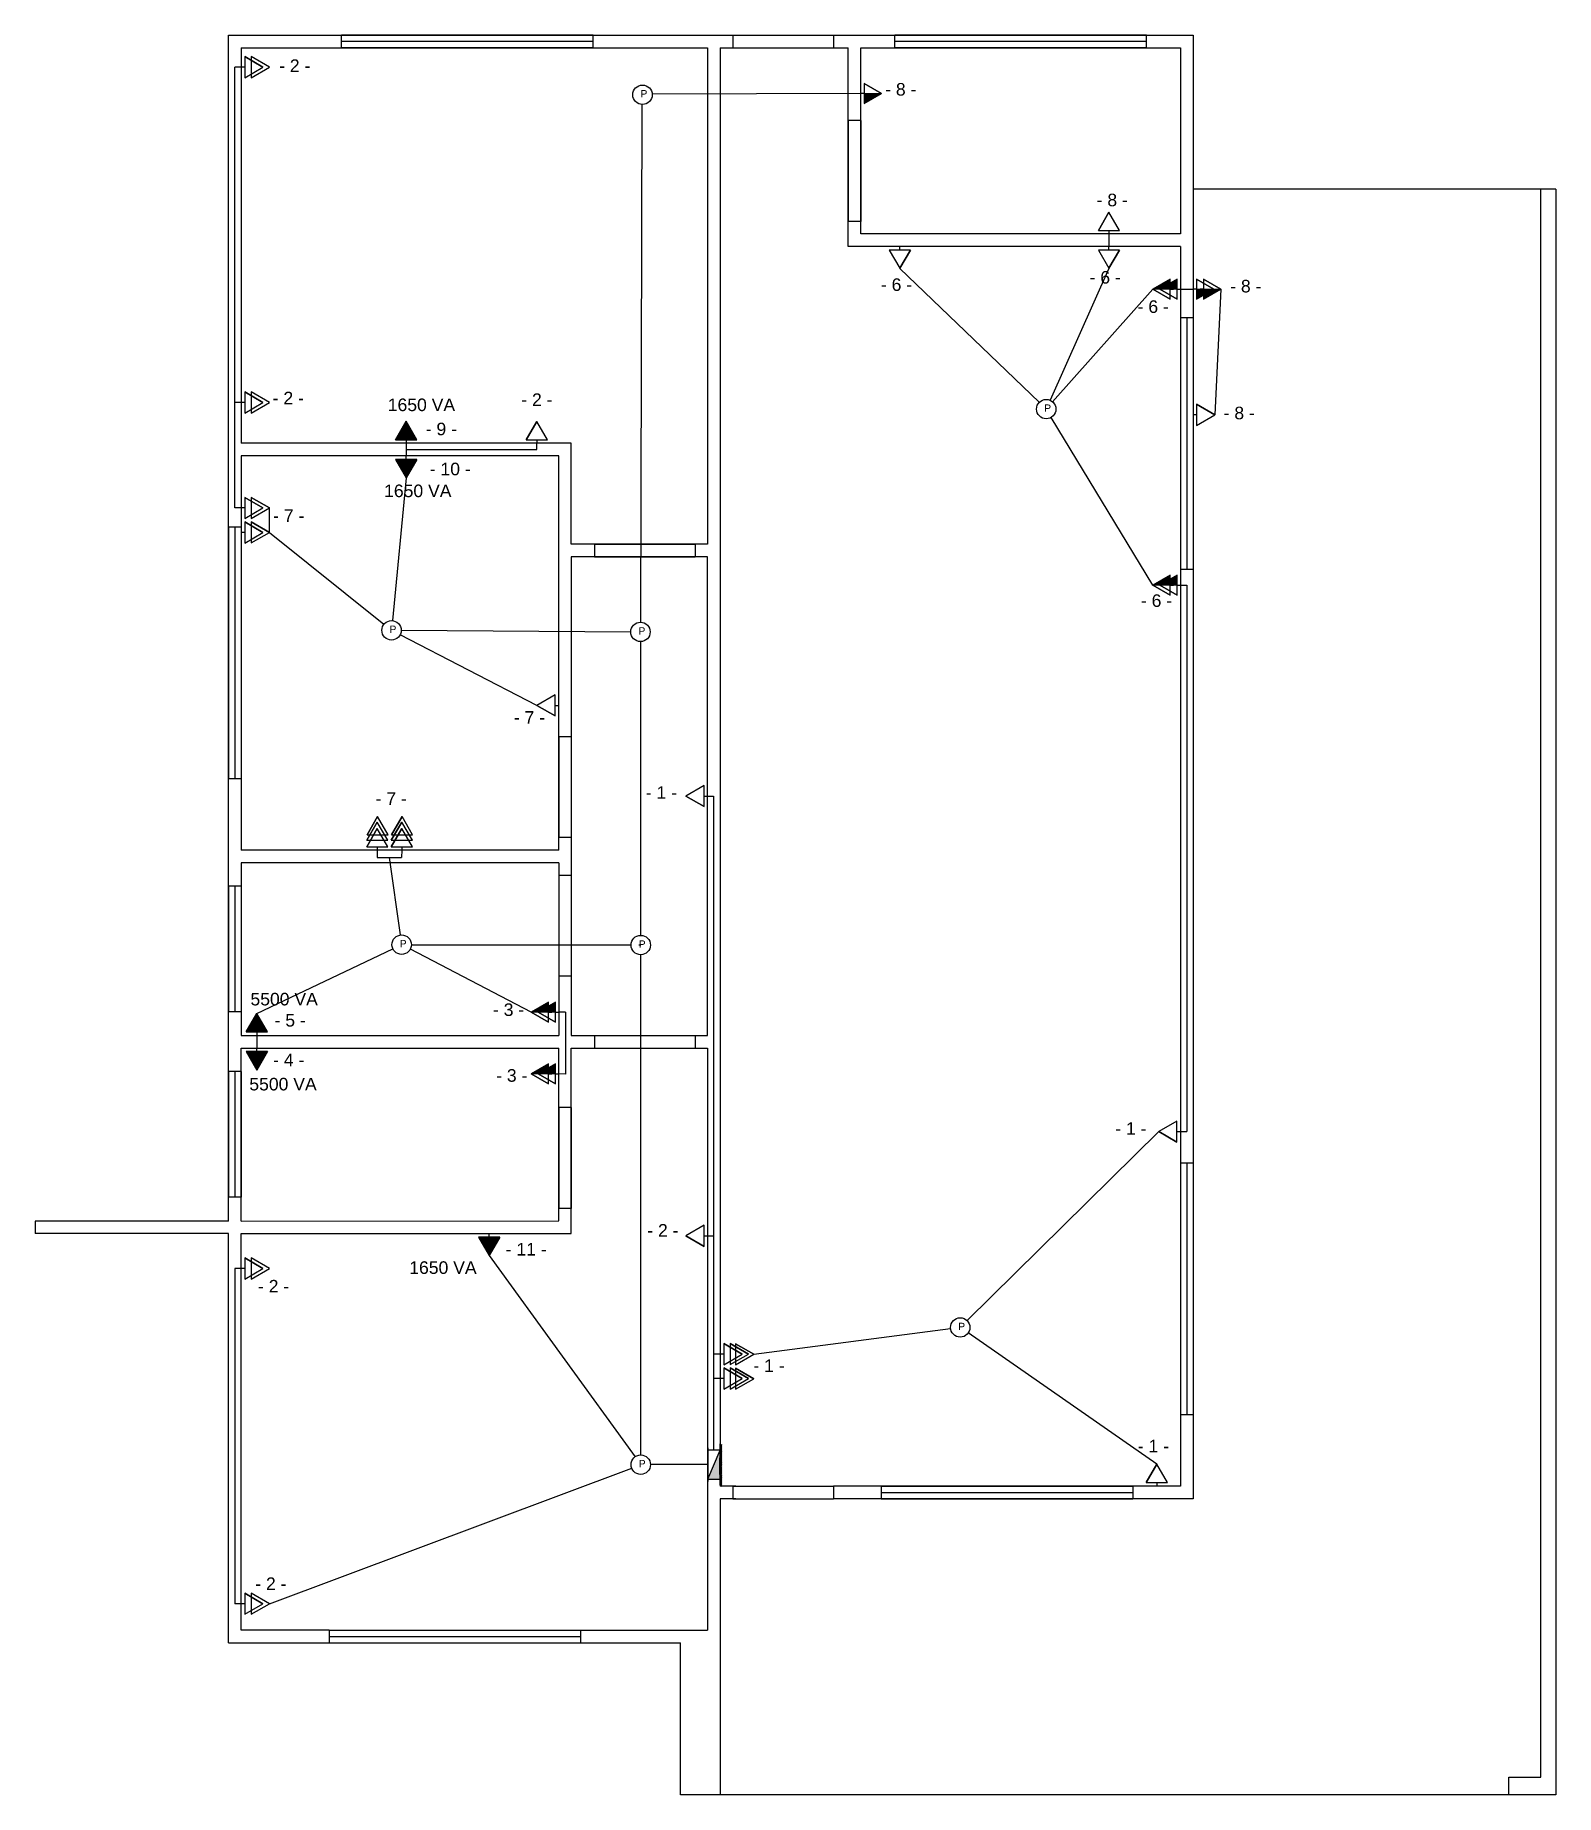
# Model space of a CAD drawing. Header units: millimetres. Extents: x 1750.3 to 1762.4, y 1618.3 to 1632.3.
import ezdxf

# ---------------------------------------------------------------- set-up
doc = ezdxf.new("R2010")
doc.units = ezdxf.units.MM
for name, color, linetype in [('ARQ-BASE', 9, 'Continuous'), ('ELE-CX_PASSAGEM', 9, 'Continuous'), ('ELE-ELETRODUTOS', 4, 'Continuous'), ('ELE-QUADROS', 9, 'Continuous'), ('ELE-TEXTOS', 2, 'Continuous'), ('ELE-TUE', 9, 'Continuous'), ('ELE-TUG', 9, 'Continuous')]:
    doc.layers.add(name, color=color, linetype=linetype)
doc.styles.get("Standard").update_dxf_attribs({"font": 'Arial.ttf'})

# ---------------------------------------------------------------- blocks, each defined once
blk = doc.blocks.new('quadro geral de luz e força')
for p, q in [((0.1, 0), (-3.7, -6.7)), ((0, 0), (170.7, 0)), ((4, 0), (0.2, -6.7)), ((8.4, 0), (4.6, -6.7)), ((12.2, 0), (8.4, -6.7)), ((17.1, 0), (13.3, -6.7)), ((153.9, 51.3), (15.7, 51.3)), ((21, 0), (17.2, -6.7)), ((25.4, 0), (21.6, -6.7)), ((24.9, 51.3), (24.9, 0)), ((24.9, 51.3), (144.7, 0)), ((24.9, 0), (144.7, 0)), ((29.2, 0), (25.4, -6.7)), ((33.9, 0), (30.1, -6.7)), ((37.7, 0), (33.9, -6.7)), ((42.1, 0), (38.3, -6.7)), ((46, 0), (42.2, -6.7)), ((44.7, 1.1), (113.2, 1.1)), ((50.9, 0), (47.1, -6.7)), ((54.7, 0), (50.9, -6.7)), ((59.1, 0), (55.3, -6.7)), ((63, 0), (59.2, -6.7)), ((67.8, 0), (64, -6.7)), ((71.7, 0), (67.9, -6.7)), ((76.1, 0), (72.3, -6.7)), ((79.9, 0), (76.1, -6.7)), ((84.8, 0), (81, -6.7)), ((88.7, 0), (84.9, -6.7)), ((93.1, 0), (89.3, -6.7)), ((96.9, 0), (93.1, -6.7)), ((101.6, 0), (97.8, -6.7)), ((105.4, 0), (101.6, -6.7)), ((109.8, 0), (106, -6.7)), ((113.7, 0), (109.9, -6.7)), ((118.6, 0), (114.8, -6.7)), ((122.4, 0), (118.6, -6.7)), ((126.8, 0), (123, -6.7)), ((130.7, 0), (126.9, -6.7)), ((135.2, 0), (131.4, -6.7)), ((139.6, 0), (135.8, -6.7)), ((143.5, 0), (139.7, -6.7)), ((148.3, 0), (144.5, -6.7)), ((144.7, 0), (144.7, 51.3)), ((152.2, 0), (148.4, -6.7)), ((156.6, 0), (152.8, -6.7)), ((160.5, 0), (156.7, -6.7)), ((165.2, 0), (161.4, -6.7)), ((169.6, 0), (165.8, -6.7))]:
    blk.add_line(p, q)
blk.add_solid([(24.9, 0), (24.9, 51.3), (144.7, 0)])
blk = doc.blocks.new('tom_baixa')
for p, q in [((15.3, 0), (0, 0)), ((94.6, 0), (15.3, 45.8)), ((15.3, 45.8), (94.6, 0)), ((94.6, 0), (15.3, 45.8)), ((15.3, 45.8), (15.3, -45.8)), ((15.3, -45.8), (94.6, 0))]:
    blk.add_line(p, q)
blk = doc.blocks.new('tomada de luz a meio a altura')
for p, q in [((15.3, 0), (0, 0)), ((15.3, 45.8), (15.3, -45.8)), ((94.6, 0), (15.3, 45.8)), ((94.6, 0), (15.3, 45.8)), ((15.3, 45.8), (94.6, 0)), ((15.3, -45.8), (94.6, 0)), ((15.3, 0), (94.6, 0))]:
    blk.add_line(p, q)
blk.add_solid([(15.3, 0), (15.3, -45.8), (94.6, 0)])
blk = doc.blocks.new('tomada de luz alta')
for p, q in [((15.3, 0), (0, 0)), ((15.3, 45.8), (15.3, -45.8)), ((94.6, 0), (15.3, 45.8)), ((94.6, 0), (15.3, 45.8)), ((15.3, 45.8), (94.6, 0)), ((15.3, -45.8), (94.6, 0)), ((15.3, 0), (94.6, 0))]:
    blk.add_line(p, q)
for points in [[(15.3, 45.8), (15.3, 0), (94.6, 0)], [(15.3, 0), (15.3, -45.8), (94.6, 0)]]:
    blk.add_solid(points)
blk = doc.blocks.new('caixa de passagem no teto')
blk.add_circle((0, 0), 49.8)
at = {"insert": (-9.8, 23.8), "char_height": 37.4, "attachment_point": 1}
blk.add_mtext_dynamic_manual_height_columns('P', width=37.361, gutter_width=186.8, heights=[41.9], dxfattribs=at)

msp = doc.modelspace()

# ---------------------------------------------------------------- linework, layer by layer
at = {"layer": 'ARQ-BASE'}
for p, q in [((1751.822, 1622.835), (1751.822, 1632.266)), ((1751.822, 1632.266), (1759.493, 1632.266)), ((1751.922, 1632.166), (1755.632, 1632.166)), ((1751.922, 1632.166), (1751.922, 1629.02)), ((1752.721, 1632.166), (1752.721, 1632.266)), ((1754.721, 1632.266), (1752.721, 1632.266)), ((1754.721, 1632.216), (1752.721, 1632.216)), ((1754.721, 1632.166), (1752.721, 1632.166)), ((1754.721, 1632.166), (1754.721, 1632.266)), ((1755.632, 1632.166), (1755.632, 1628.218)), ((1755.732, 1632.166), (1756.75, 1632.166)), ((1755.732, 1632.166), (1755.732, 1620.727)), ((1755.832, 1632.266), (1755.832, 1632.166)), ((1755.832, 1632.266), (1756.633, 1632.266)), ((1755.832, 1632.166), (1756.633, 1632.166)), ((1756.633, 1632.266), (1756.633, 1632.166)), ((1756.633, 1632.266), (1756.633, 1632.166)), ((1756.75, 1630.585), (1756.75, 1632.166)), ((1756.85, 1632.166), (1759.393, 1632.166)), ((1756.85, 1630.685), (1756.85, 1632.166)), ((1757.122, 1632.166), (1757.122, 1632.266)), ((1759.122, 1632.266), (1757.122, 1632.266)), ((1759.122, 1632.216), (1757.122, 1632.216)), ((1759.122, 1632.166), (1757.122, 1632.166)), ((1759.122, 1632.166), (1759.122, 1632.266)), ((1759.393, 1632.166), (1759.393, 1630.685)), ((1759.493, 1632.266), (1759.493, 1620.627)), ((1756.85, 1631.586), (1756.75, 1631.586)), ((1756.85, 1631.586), (1756.75, 1631.586)), ((1756.75, 1631.586), (1756.75, 1630.785)), ((1756.85, 1631.586), (1756.85, 1630.785)), ((1762.258, 1631.042), (1759.493, 1631.042)), ((1762.258, 1618.412), (1762.258, 1631.042)), ((1762.378, 1631.042), (1762.258, 1631.042)), ((1762.378, 1631.042), (1762.378, 1618.272)), ((1756.85, 1630.785), (1756.75, 1630.785)), ((1756.85, 1630.785), (1756.75, 1630.785)), ((1759.393, 1630.685), (1756.85, 1630.685)), ((1759.393, 1630.585), (1756.75, 1630.585)), ((1759.393, 1630.585), (1759.393, 1620.727)), ((1759.493, 1630.017), (1759.393, 1630.017)), ((1759.393, 1630.017), (1759.393, 1628.017)), ((1759.443, 1630.017), (1759.443, 1628.017)), ((1759.493, 1630.017), (1759.493, 1628.017)), ((1754.548, 1629.02), (1751.922, 1629.02)), ((1754.548, 1628.218), (1754.548, 1629.02)), ((1751.922, 1628.92), (1751.922, 1625.784)), ((1754.448, 1628.92), (1751.922, 1628.92)), ((1754.448, 1625.784), (1754.448, 1628.92)), ((1751.922, 1628.352), (1751.822, 1628.352)), ((1751.822, 1628.352), (1751.822, 1626.352)), ((1751.872, 1628.352), (1751.872, 1626.352)), ((1751.922, 1628.352), (1751.922, 1626.352)), ((1755.632, 1628.218), (1754.548, 1628.218)), ((1755.632, 1628.118), (1754.548, 1628.118)), ((1754.548, 1628.118), (1754.548, 1624.311)), ((1754.731, 1628.218), (1754.731, 1628.118)), ((1754.731, 1628.218), (1755.532, 1628.218)), ((1754.731, 1628.118), (1755.532, 1628.118)), ((1755.532, 1628.218), (1755.532, 1628.118)), ((1755.632, 1624.311), (1755.632, 1628.118)), ((1759.493, 1628.017), (1759.393, 1628.017)), ((1754.548, 1626.685), (1754.448, 1626.685)), ((1754.548, 1626.685), (1754.448, 1626.685)), ((1754.448, 1626.685), (1754.448, 1625.884)), ((1754.548, 1626.685), (1754.548, 1625.884)), ((1751.922, 1626.352), (1751.822, 1626.352)), ((1754.548, 1625.884), (1754.448, 1625.884)), ((1754.548, 1625.884), (1754.448, 1625.884)), ((1754.448, 1625.784), (1751.922, 1625.784)), ((1751.922, 1625.684), (1751.922, 1624.311)), ((1754.448, 1625.684), (1751.922, 1625.684)), ((1754.448, 1625.684), (1754.448, 1624.311)), ((1754.548, 1625.584), (1754.448, 1625.584)), ((1754.448, 1625.584), (1754.448, 1624.783)), ((1754.548, 1625.584), (1754.448, 1625.584)), ((1754.548, 1625.584), (1754.548, 1624.783)), ((1751.822, 1625.498), (1751.822, 1624.498)), ((1751.922, 1625.498), (1751.822, 1625.498)), ((1751.872, 1625.498), (1751.872, 1624.498)), ((1751.922, 1625.498), (1751.922, 1624.498)), ((1754.548, 1624.783), (1754.448, 1624.783)), ((1751.922, 1624.498), (1751.822, 1624.498)), ((1751.922, 1624.311), (1754.448, 1624.311)), ((1751.922, 1622.835), (1751.922, 1624.211)), ((1751.922, 1624.211), (1754.448, 1624.211)), ((1754.448, 1622.836), (1754.448, 1624.211)), ((1754.548, 1624.311), (1755.632, 1624.311)), ((1754.548, 1622.736), (1754.548, 1624.211)), ((1754.548, 1624.211), (1755.632, 1624.211)), ((1754.731, 1624.311), (1754.731, 1624.211)), ((1754.731, 1624.311), (1755.532, 1624.311)), ((1754.731, 1624.211), (1755.532, 1624.211)), ((1755.532, 1624.311), (1755.532, 1624.211)), ((1755.632, 1624.211), (1755.632, 1619.582)), ((1751.822, 1624.025), (1751.822, 1623.025)), ((1751.922, 1624.025), (1751.822, 1624.025)), ((1751.872, 1624.025), (1751.872, 1623.025)), ((1751.922, 1624.025), (1751.922, 1623.025)), ((1754.548, 1623.737), (1754.448, 1623.737)), ((1754.548, 1623.737), (1754.448, 1623.737)), ((1754.448, 1623.737), (1754.448, 1622.936)), ((1754.548, 1623.737), (1754.548, 1622.936)), ((1759.493, 1623.295), (1759.393, 1623.295)), ((1759.393, 1623.295), (1759.393, 1621.295)), ((1759.443, 1623.295), (1759.443, 1621.295)), ((1759.493, 1623.295), (1759.493, 1621.295)), ((1751.922, 1623.025), (1751.822, 1623.025)), ((1754.548, 1622.936), (1754.448, 1622.936)), ((1754.548, 1622.936), (1754.448, 1622.936)), ((1751.822, 1622.835), (1750.284, 1622.835)), ((1750.284, 1622.835), (1750.284, 1622.735)), ((1751.922, 1622.835), (1754.448, 1622.836)), ((1751.822, 1622.735), (1750.284, 1622.735)), ((1751.822, 1619.482), (1751.822, 1622.735)), ((1751.922, 1622.735), (1754.548, 1622.736)), ((1751.922, 1619.582), (1751.922, 1622.735)), ((1759.493, 1621.295), (1759.393, 1621.295)), ((1755.856, 1620.727), (1755.732, 1620.727)), ((1755.832, 1620.727), (1756.633, 1620.727)), ((1755.832, 1620.727), (1755.832, 1620.627)), ((1759.393, 1620.727), (1756.633, 1620.727)), ((1756.633, 1620.727), (1756.633, 1620.627)), ((1757.013, 1620.727), (1757.013, 1620.627)), ((1757.013, 1620.727), (1759.013, 1620.727)), ((1759.013, 1620.727), (1759.013, 1620.627)), ((1755.732, 1620.627), (1755.732, 1618.273)), ((1755.856, 1620.627), (1755.732, 1620.627)), ((1755.832, 1620.627), (1756.633, 1620.627)), ((1759.493, 1620.627), (1756.633, 1620.627)), ((1757.013, 1620.677), (1759.013, 1620.677)), ((1757.013, 1620.627), (1759.013, 1620.627)), ((1752.621, 1619.582), (1751.922, 1619.582)), ((1752.621, 1619.582), (1752.621, 1619.482)), ((1752.621, 1619.582), (1754.621, 1619.582)), ((1754.621, 1619.582), (1754.621, 1619.482)), ((1754.621, 1619.582), (1755.632, 1619.582)), ((1751.822, 1619.482), (1752.621, 1619.482)), ((1752.621, 1619.532), (1754.621, 1619.532)), ((1752.621, 1619.482), (1754.621, 1619.482)), ((1754.621, 1619.482), (1755.417, 1619.482)), ((1755.417, 1618.273), (1755.417, 1619.482)), ((1762.003, 1618.273), (1762.003, 1618.412)), ((1762.003, 1618.412), (1762.258, 1618.412)), ((1755.732, 1618.273), (1755.417, 1618.273)), ((1762.003, 1618.273), (1755.732, 1618.273)), ((1762.378, 1618.272), (1762.003, 1618.272))]:
    msp.add_line(p, q, dxfattribs=at)
at = {"layer": 'ELE-ELETRODUTOS'}
for p, q in [((1751.872, 1628.506), (1751.872, 1632.011)), ((1751.922, 1632.011), (1751.872, 1632.011)), ((1756.85, 1631.803), (1755.191, 1631.796)), ((1755.1, 1627.597), (1755.112, 1631.715)), ((1758.824, 1630.685), (1758.824, 1630.585)), ((1757.161, 1630.411), (1758.269, 1629.346)), ((1758.824, 1630.411), (1758.356, 1629.363)), ((1759.173, 1630.247), (1758.376, 1629.35)), ((1759.393, 1630.247), (1759.493, 1630.247)), ((1759.714, 1630.247), (1759.667, 1629.246)), ((1751.922, 1629.345), (1751.872, 1629.345)), ((1759.173, 1627.891), (1758.365, 1629.226)), ((1753.235, 1629.02), (1753.235, 1628.92)), ((1753.235, 1628.97), (1754.274, 1628.97)), ((1754.274, 1628.97), (1754.274, 1629.02)), ((1753.235, 1628.745), (1753.125, 1627.61)), ((1751.922, 1628.506), (1751.872, 1628.506)), ((1752.147, 1628.311), (1752.147, 1628.506)), ((1752.147, 1628.311), (1752.147, 1628.311)), ((1752.147, 1628.311), (1753.058, 1627.582)), ((1759.393, 1627.891), (1759.443, 1627.891)), ((1759.443, 1627.891), (1759.443, 1623.546)), ((1754.274, 1626.936), (1753.187, 1627.498)), ((1753.195, 1627.533), (1755.021, 1627.521)), ((1755.1, 1625.108), (1755.1, 1627.443)), ((1755.632, 1626.215), (1755.678, 1626.215)), ((1755.678, 1626.215), (1755.678, 1621.014)), ((1753.005, 1625.784), (1753.003, 1625.727)), ((1753.003, 1625.727), (1753.197, 1625.727)), ((1753.1, 1625.727), (1753.188, 1625.11)), ((1753.2, 1625.784), (1753.197, 1625.727)), ((1753.276, 1625.033), (1755.023, 1625.033)), ((1755.085, 1625.033), (1755.1, 1625.033)), ((1752.048, 1624.486), (1753.129, 1625)), ((1754.228, 1624.497), (1753.268, 1624.997)), ((1755.1, 1620.976), (1755.1, 1624.953)), ((1754.502, 1624.495), (1754.448, 1624.497)), ((1754.502, 1624.495), (1754.502, 1624.003)), ((1752.048, 1624.311), (1752.048, 1624.211)), ((1754.502, 1624.003), (1754.448, 1624.006)), ((1759.22, 1623.546), (1757.696, 1622.044)), ((1759.393, 1623.546), (1759.443, 1623.546)), ((1755.632, 1622.718), (1755.678, 1622.718)), ((1753.895, 1622.561), (1755.055, 1620.961)), ((1751.872, 1622.458), (1751.872, 1619.792)), ((1751.922, 1622.458), (1751.872, 1622.458)), ((1755.999, 1621.776), (1757.564, 1621.98)), ((1759.205, 1620.901), (1757.704, 1621.945)), ((1755.732, 1621.777), (1755.678, 1621.777)), ((1755.732, 1621.583), (1755.678, 1621.583)), ((1752.147, 1619.792), (1755.028, 1620.871)), ((1755.632, 1620.898), (1755.177, 1620.898)), ((1751.922, 1619.792), (1751.872, 1619.792))]:
    msp.add_line(p, q, dxfattribs=at)
at = {"layer": 'ELE-TUG'}
for p, q in [((1752.147, 1632.011), (1752.001, 1632.095)), ((1752.001, 1632.095), (1752.001, 1631.927)), ((1752.001, 1631.927), (1752.147, 1632.011)), ((1752.147, 1629.345), (1752.001, 1629.429)), ((1752.001, 1629.429), (1752.001, 1629.261)), ((1752.001, 1629.261), (1752.147, 1629.345)), ((1752.147, 1628.506), (1752.001, 1628.59)), ((1752.001, 1628.59), (1752.147, 1628.506)), ((1752.147, 1628.506), (1752.001, 1628.59)), ((1752.001, 1628.59), (1752.001, 1628.422)), ((1752.001, 1628.422), (1752.147, 1628.506)), ((1752.147, 1628.311), (1752.001, 1628.395)), ((1752.001, 1628.395), (1752.147, 1628.311)), ((1752.147, 1628.311), (1752.001, 1628.395)), ((1752.001, 1628.395), (1752.001, 1628.228)), ((1752.001, 1628.228), (1752.147, 1628.311)), ((1753.005, 1626.008), (1752.921, 1625.863)), ((1752.921, 1625.863), (1753.005, 1626.008)), ((1753.005, 1626.008), (1752.921, 1625.863)), ((1753.007, 1626.052), (1752.923, 1625.906)), ((1752.923, 1625.906), (1753.007, 1626.052)), ((1753.007, 1626.052), (1752.923, 1625.906)), ((1753.089, 1625.863), (1753.005, 1626.008)), ((1753.091, 1625.906), (1753.007, 1626.052)), ((1753.2, 1626.008), (1753.116, 1625.863)), ((1753.116, 1625.863), (1753.2, 1626.008)), ((1753.2, 1626.008), (1753.116, 1625.863)), ((1753.202, 1626.052), (1753.118, 1625.906)), ((1753.118, 1625.906), (1753.202, 1626.052)), ((1753.202, 1626.052), (1753.118, 1625.906)), ((1753.284, 1625.863), (1753.2, 1626.008)), ((1753.286, 1625.906), (1753.202, 1626.052)), ((1752.921, 1625.863), (1753.089, 1625.863)), ((1752.923, 1625.906), (1753.091, 1625.906)), ((1753.116, 1625.863), (1753.284, 1625.863)), ((1753.118, 1625.906), (1753.286, 1625.906)), ((1752.147, 1622.458), (1752.001, 1622.542)), ((1752.001, 1622.542), (1752.001, 1622.374)), ((1752.001, 1622.374), (1752.147, 1622.458)), ((1755.956, 1621.777), (1755.81, 1621.861)), ((1755.81, 1621.861), (1755.956, 1621.777)), ((1755.956, 1621.777), (1755.81, 1621.861)), ((1755.81, 1621.861), (1755.81, 1621.694)), ((1755.999, 1621.776), (1755.854, 1621.86)), ((1755.854, 1621.86), (1755.999, 1621.776)), ((1755.999, 1621.776), (1755.854, 1621.86)), ((1755.854, 1621.86), (1755.854, 1621.692)), ((1755.81, 1621.694), (1755.956, 1621.777)), ((1755.956, 1621.583), (1755.81, 1621.667)), ((1755.81, 1621.667), (1755.956, 1621.583)), ((1755.956, 1621.583), (1755.81, 1621.667)), ((1755.81, 1621.667), (1755.81, 1621.499)), ((1755.854, 1621.692), (1755.999, 1621.776)), ((1755.999, 1621.581), (1755.854, 1621.665)), ((1755.854, 1621.665), (1755.999, 1621.581)), ((1755.999, 1621.581), (1755.854, 1621.665)), ((1755.854, 1621.665), (1755.854, 1621.497)), ((1755.81, 1621.499), (1755.956, 1621.583)), ((1755.854, 1621.497), (1755.999, 1621.581)), ((1752.147, 1619.792), (1752.001, 1619.876)), ((1752.001, 1619.876), (1752.001, 1619.709)), ((1752.001, 1619.709), (1752.147, 1619.792))]:
    msp.add_line(p, q, dxfattribs=at)

# ---------------------------------------------------------------- block references
at = {"layer": 'ELE-CX_PASSAGEM', "xscale": 0.001551112726298487, "yscale": 0.001551112726298487, "zscale": 0.001551112726298487}
for p in [(1755.114, 1631.792), (1758.325, 1629.292), (1753.118, 1627.533), (1755.098, 1627.52), (1753.199, 1625.033), (1755.1, 1625.03), (1757.641, 1621.989), (1755.1, 1620.898)]:
    msp.add_blockref('caixa de passagem no teto', p, dxfattribs=at)
at = {"layer": 'ELE-QUADROS', "xscale": 0.001933639608146573, "yscale": 0.001933639608146573, "zscale": 0.001933639608146573, "rotation": 90}
msp.add_blockref('quadro geral de luz e força', (1755.732, 1620.734), dxfattribs=at)
at = {"layer": 'ELE-TUE', "xscale": 0.001851299836197638, "yscale": 0.001851299836197638, "zscale": 0.001851299836197638}
for p, rotation in [((1753.235, 1629.02), 90), ((1753.235, 1628.92), 270), ((1752.048, 1624.311), 90), ((1752.048, 1624.211), 270), ((1753.895, 1622.736), 270)]:
    msp.add_blockref('tomada de luz alta', p, dxfattribs=dict(at, rotation=rotation))
at = {"layer": 'ELE-TUG'}
for name, p, xscale, yscale, zscale in [('tom_baixa', (1751.922, 1632.011), 0.001833791766397145, 0.001833791766397145, 0.001833791766397145), ('tomada de luz a meio a altura', (1756.85, 1631.803), 0.001737203707036955, 0.001737203707036955, 0.001737203707036955), ('tomada de luz a meio a altura', (1759.493, 1630.247), 0.001737203707036955, 0.001737203707036955, 0.001737203707036955), ('tomada de luz a meio a altura', (1759.549, 1630.247), 0.001737203707036955, 0.001737203707036955, 0.001737203707036955), ('tom_baixa', (1751.922, 1629.345), 0.001833791766397145, 0.001833791766397145, 0.001833791766397145), ('tom_baixa', (1759.493, 1629.246), 0.001833791766397145, 0.001833791766397145, 0.001833791766397145), ('tom_baixa', (1751.922, 1628.506), 0.001833791766397145, 0.001833791766397145, 0.001833791766397145), ('tom_baixa', (1751.922, 1628.311), 0.001833791766397145, 0.001833791766397145, 0.001833791766397145), ('tom_baixa', (1751.922, 1622.458), 0.001833791766397145, 0.001833791766397145, 0.001833791766397145), ('tom_baixa', (1755.732, 1621.777), 0.001833791766397145, 0.001833791766397145, 0.001833791766397145), ('tom_baixa', (1755.732, 1621.583), 0.001833791766397145, 0.001833791766397145, 0.001833791766397145), ('tom_baixa', (1751.922, 1619.792), 0.001833791766397145, 0.001833791766397145, 0.001833791766397145)]:
    msp.add_blockref(name, p, dxfattribs=dict(at, xscale=xscale, yscale=yscale, zscale=zscale))
for name, p, xscale, yscale, zscale, rotation in [('tom_baixa', (1758.824, 1630.685), 0.001833791766397145, 0.001833791766397145, 0.001833791766397145, 89.99999999999999), ('tom_baixa', (1757.161, 1630.585), 0.001833791766397145, 0.001833791766397145, 0.001833791766397145, 270), ('tom_baixa', (1758.824, 1630.585), 0.001833791766397145, 0.001833791766397145, 0.001833791766397145, 270), ('tomada de luz a meio a altura', (1759.338, 1630.247), 0.001737203707036955, 0.001737203707036955, 0.001737203707036955, 180), ('tomada de luz a meio a altura', (1759.393, 1630.247), 0.001737203707036955, 0.001737203707036955, 0.001737203707036955, 180), ('tom_baixa', (1754.274, 1629.02), 0.001833791766397145, 0.001833791766397145, 0.001833791766397145, 90), ('tomada de luz a meio a altura', (1759.338, 1627.891), 0.001737203707036955, 0.001737203707036955, 0.001737203707036955, 180), ('tomada de luz a meio a altura', (1759.393, 1627.891), 0.001737203707036955, 0.001737203707036955, 0.001737203707036955, 180), ('tom_baixa', (1754.448, 1626.936), 0.001833791766397145, 0.001833791766397145, 0.001833791766397145, 180), ('tom_baixa', (1755.632, 1626.215), 0.001833791766397145, 0.001833791766397145, 0.001833791766397145, 180), ('tom_baixa', (1753.005, 1625.784), 0.001833791766397145, 0.001833791766397145, 0.001833791766397145, 90), ('tom_baixa', (1753.2, 1625.784), 0.001833791766397145, 0.001833791766397145, 0.001833791766397145, 90), ('tomada de luz a meio a altura', (1754.392, 1624.497), 0.001737203707036955, 0.001737203707036955, 0.001737203707036955, 180), ('tomada de luz a meio a altura', (1754.448, 1624.497), 0.001737203707036955, 0.001737203707036955, 0.001737203707036955, 180), ('tomada de luz a meio a altura', (1754.392, 1624.006), 0.001737203707036955, 0.001737203707036955, 0.001737203707036955, 180), ('tomada de luz a meio a altura', (1754.448, 1624.006), 0.001737203707036955, 0.001737203707036955, 0.001737203707036955, 180), ('tom_baixa', (1759.393, 1623.546), 0.001833791766397145, 0.001833791766397145, 0.001833791766397145, 180), ('tom_baixa', (1755.632, 1622.718), 0.001833791766397145, 0.001833791766397145, 0.001833791766397145, 180), ('tom_baixa', (1759.205, 1620.727), 0.001833791766397145, 0.001833791766397145, 0.001833791766397145, 90)]:
    msp.add_blockref(name, p, dxfattribs=dict(at, xscale=xscale, yscale=yscale, zscale=zscale, rotation=rotation))

# ---------------------------------------------------------------- texts
at = {"layer": 'ELE-TEXTOS'}
for s, p in [('- 2 -', (1752.224, 1631.973)), ('- 8 -', (1757.044, 1631.785)), ('- 8 -', (1758.726, 1630.905)), ('- 6 -', (1758.67, 1630.29)), ('- 6 -', (1757.01, 1630.232)), ('- 8 -', (1759.788, 1630.22)), ('- 6 -', (1759.052, 1630.057)), ('- 2 -', (1752.173, 1629.33)), ('1650 VA', (1753.088, 1629.276)), ('- 2 -', (1754.15, 1629.317)), ('- 8 -', (1759.736, 1629.211)), ('- 9 -', (1753.39, 1629.084)), ('- 10 -', (1753.422, 1628.766)), ('1650 VA', (1753.059, 1628.592)), ('- 7 -', (1752.176, 1628.394)), ('- 6 -', (1759.078, 1627.719)), ('- 7 -', (1754.091, 1626.79)), ('- 1 -', (1755.14, 1626.193)), ('- 7 -', (1752.991, 1626.144)), ('5500 VA', (1751.996, 1624.55)), ('- 5 -', (1752.188, 1624.382)), ('- 3 -', (1753.925, 1624.466)), ('- 4 -', (1752.176, 1624.066)), ('- 3 -', (1753.95, 1623.943)), ('5500 VA', (1751.987, 1623.874)), ('- 1 -', (1758.874, 1623.521)), ('- 2 -', (1755.152, 1622.711)), ('- 11 -', (1754.026, 1622.561)), ('1650 VA', (1753.259, 1622.415)), ('- 2 -', (1752.056, 1622.267)), ('- 1 -', (1755.996, 1621.635)), ('- 1 -', (1759.053, 1620.996)), ('- 2 -', (1752.034, 1619.901))]:
    msp.add_text(s, height=0.1, dxfattribs=at).set_placement(p)

doc.saveas('drawing.dxf')
